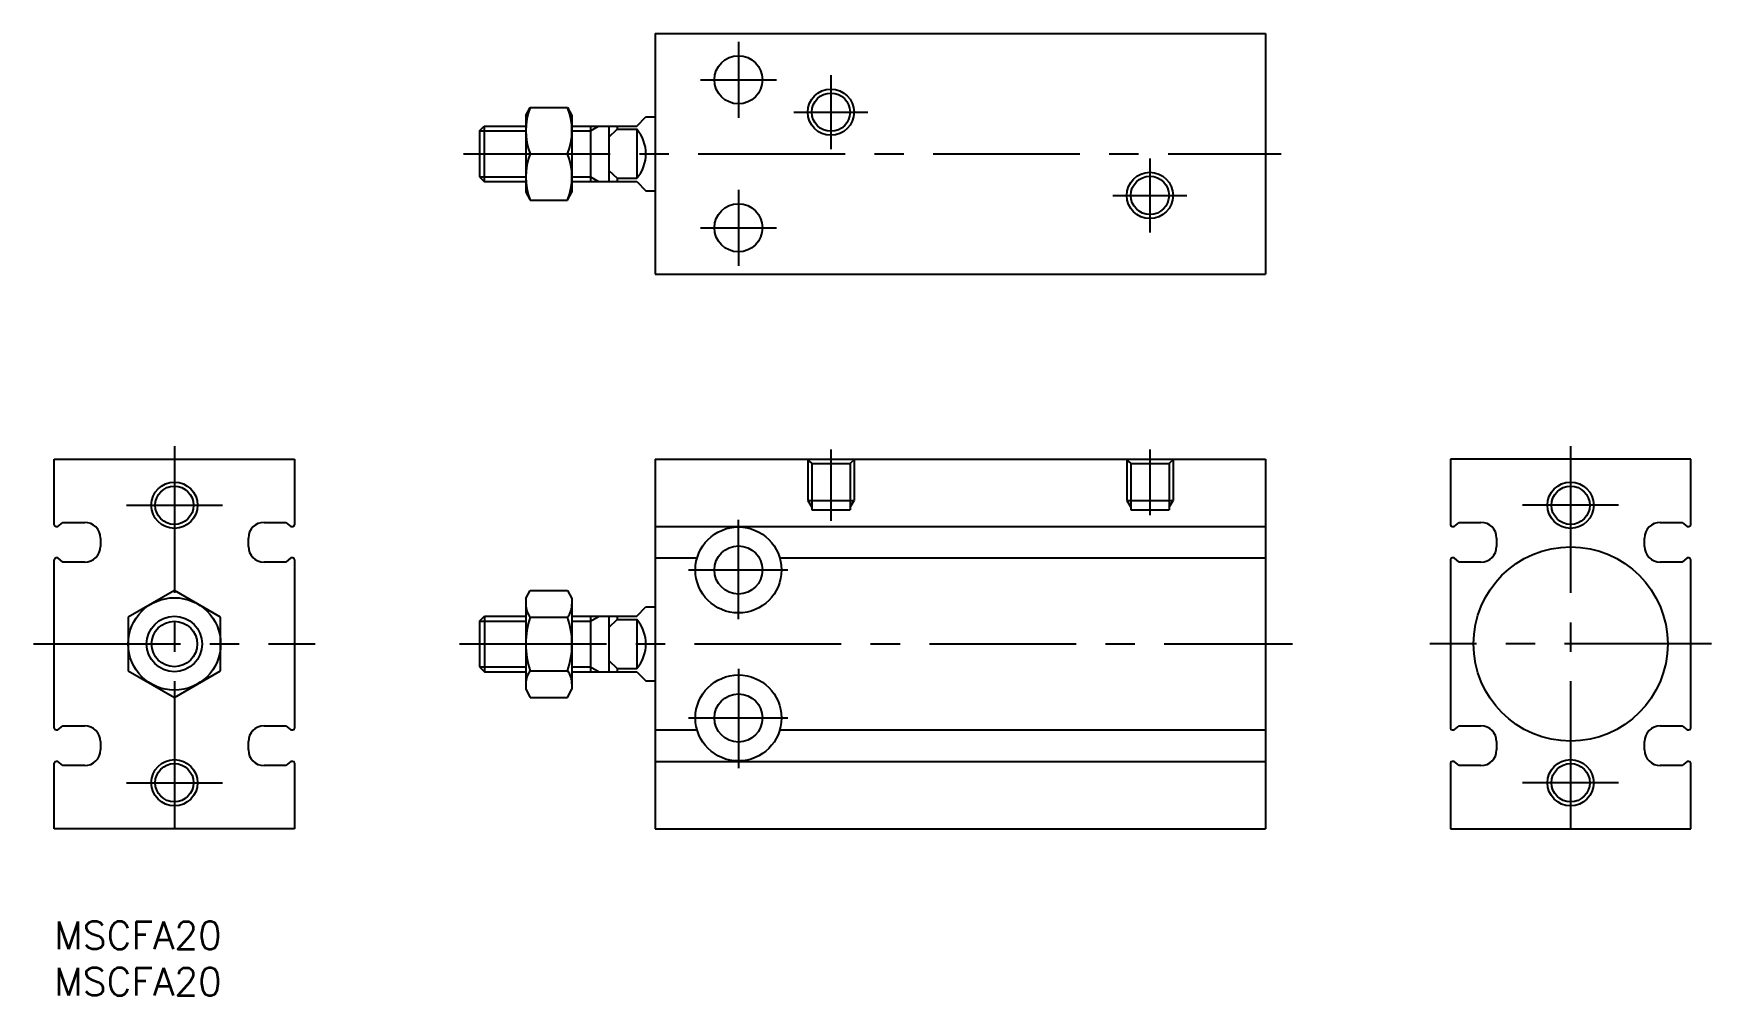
# Model space of a CAD drawing. Extents: x -2 to 179, y -8 to 96.
import ezdxf

# ---------------------------------------------------------------- set-up
doc = ezdxf.new("R2010")
doc.units = 0
doc.header["$LTSCALE"] = 0.5
doc.linetypes.add('CENTER', pattern=[50.8, 31.75, -6.35, 6.35, -6.35])
doc.linetypes.add('DASHED', pattern=[19.05, 12.7, -6.35])
for name, color, linetype in [('MSM_CENTER', 1, 'CENTER'), ('MSM_CONTINUOUS', 7, 'CONTINUOUS'), ('MSM_DASHED', 4, 'DASHED'), ('MSM_NARROW', 5, 'CONTINUOUS'), ('MSM_PART_NUMBER', 7, 'CONTINUOUS')]:
    doc.layers.add(name, color=color, linetype=linetype)
doc.styles.get("Standard").update_dxf_attribs({"font": 'txt.shx', "height": 3, "bigfont": 'bigfont.shx'})

# ---------------------------------------------------------------- blocks, each defined once
blk = doc.blocks.new('*U9')
at = {"layer": 'MSM_PART_NUMBER'}
blk.add_text('MSCFA20', height=3, dxfattribs=at).set_placement((0, -3))
blk = doc.blocks.new('*U10')
at = {"layer": 'MSM_PART_NUMBER'}
blk.add_text('MSCFA20', height=3, dxfattribs=at).set_placement((0, -8))

msp = doc.modelspace()

# ---------------------------------------------------------------- linework, layer by layer
at = {"layer": 'MSM_CENTER'}
for p, q in [((74, 95.1), (74, 86.9)), ((69.9, 91), (78.1, 91)), ((84, 91.5), (84, 83.5)), ((80, 87.5), (88, 87.5)), ((44.26, 83), (132.71, 83)), ((118.5, 82.5), (118.5, 74.5)), ((74, 79.1), (74, 70.9)), ((114.5, 78.5), (122.5, 78.5)), ((69.9, 75), (78.1, 75)), ((13, 51.39), (13, 8.28)), ((84, 51.01), (84, 43.3)), ((118.5, 51.01), (118.5, 43.92)), ((164, 51.39), (164, 8.28)), ((7.82, 45), (18.19, 45)), ((169.18, 45), (158.81, 45)), ((74, 32.67), (74, 43.43)), ((68.59, 38), (79.35, 38)), ((-2.23, 30), (28.21, 30)), ((43.85, 30), (133.92, 30)), ((179.23, 30), (148.79, 30)), ((74, 27.33), (74, 16.57)), ((68.59, 22), (79.35, 22)), ((7.82, 15), (18.19, 15)), ((169.18, 15), (158.81, 15))]:
    msp.add_line(p, q, dxfattribs=at)
at = {"layer": 'MSM_CONTINUOUS'}
for p, q in [((65, 96), (65, 70)), ((65, 96), (131, 96)), ((131, 96), (131, 70)), ((51, 87.15), (51.49, 88)), ((51, 87.15), (51, 78.85)), ((51.49, 88), (55.51, 88)), ((55.51, 88), (56, 87.15)), ((56, 87.15), (56, 78.85)), ((46, 85.5), (46.5, 86)), ((46, 85.5), (46, 80.5)), ((46.5, 86), (51, 86)), ((46.5, 86), (46.5, 80)), ((56, 86), (63, 86)), ((58, 86), (58, 80)), ((60, 86), (60, 80)), ((60, 84.8), (60.87, 85.65)), ((60.87, 86), (60.87, 85.65)), ((60.87, 85.65), (63, 85.65)), ((63, 86), (64, 87)), ((63, 85.65), (63, 80.35)), ((64, 87), (65, 87)), ((51.49, 83), (55.51, 83)), ((46, 80.5), (46.5, 80)), ((46.5, 80), (51, 80)), ((56, 80), (63, 80)), ((60, 81.2), (60.87, 80.35)), ((60.87, 80.35), (63, 80.35)), ((60.87, 80.35), (60.87, 80)), ((63, 80), (64, 79)), ((51, 78.85), (51.49, 78)), ((55.51, 78), (56, 78.85)), ((64, 79), (65, 79)), ((51.49, 78), (55.51, 78)), ((65, 70), (131, 70)), ((0, 50), (26, 50)), ((0, 42.9), (0, 50)), ((26, 50), (26, 42.9)), ((65, 50), (131, 50)), ((65, 50), (65, 10)), ((131, 50), (131, 10)), ((177, 50), (151, 50)), ((151, 50), (151, 42.9)), ((177, 42.9), (177, 50)), ((0.2, 42.7), (0.4, 42.7)), ((0.4, 42.7), (0.94, 43.15)), ((0.94, 43.15), (3.3, 43.15)), ((22.7, 43.15), (25.06, 43.15)), ((25.06, 43.15), (25.6, 42.7)), ((25.6, 42.7), (25.8, 42.7)), ((65, 42.7), (131, 42.7)), ((151.2, 42.7), (151.4, 42.7)), ((151.4, 42.7), (151.94, 43.15)), ((151.94, 43.15), (154.3, 43.15)), ((173.7, 43.15), (176.06, 43.15)), ((176.06, 43.15), (176.6, 42.7)), ((176.6, 42.7), (176.8, 42.7)), ((5, 41.45), (5, 40.55)), ((21, 40.55), (21, 41.45)), ((156, 41.45), (156, 40.55)), ((172, 40.55), (172, 41.45)), ((0, 20.9), (0, 39.1)), ((0.4, 39.3), (0.2, 39.3)), ((0.94, 38.85), (0.4, 39.3)), ((3.3, 38.85), (0.94, 38.85)), ((25.06, 38.85), (22.7, 38.85)), ((25.6, 39.3), (25.06, 38.85)), ((25.8, 39.3), (25.6, 39.3)), ((26, 39.1), (26, 20.9)), ((65, 39.3), (69.54, 39.3)), ((78.46, 39.3), (131, 39.3)), ((151, 39.1), (151, 20.9)), ((151.4, 39.3), (151.2, 39.3)), ((151.94, 38.85), (151.4, 39.3)), ((154.3, 38.85), (151.94, 38.85)), ((176.06, 38.85), (173.7, 38.85)), ((176.6, 39.3), (176.06, 38.85)), ((176.8, 39.3), (176.6, 39.3)), ((177, 20.9), (177, 39.1)), ((13, 35.77), (8, 32.89)), ((18, 32.89), (13, 35.77)), ((51, 34.9), (51.49, 35.77)), ((51, 34.9), (51, 25.1)), ((51.49, 35.77), (55.51, 35.77)), ((55.51, 35.77), (56, 34.9)), ((56, 34.9), (56, 25.1)), ((8, 32.89), (8, 27.11)), ((18, 27.11), (18, 32.89)), ((46, 32.46), (46.54, 33)), ((46.54, 33), (51, 33)), ((46.54, 33), (46.54, 27)), ((51.49, 32.89), (55.51, 32.89)), ((56, 33), (63, 33)), ((58, 33), (58, 27)), ((60, 33), (60, 27)), ((60.87, 33), (60.87, 32.65)), ((63, 33), (64, 34)), ((64, 34), (65, 34)), ((46, 32.46), (46, 27.54)), ((60, 31.8), (60.87, 32.65)), ((60.87, 32.65), (63, 32.65)), ((63, 32.65), (63, 27.35)), ((46, 27.54), (46.54, 27)), ((60, 28.2), (60.87, 27.35)), ((60.87, 27.35), (63, 27.35)), ((60.87, 27.35), (60.87, 27)), ((8, 27.11), (13, 24.23)), ((13, 24.23), (18, 27.11)), ((46.54, 27), (51, 27)), ((51.49, 27.11), (55.51, 27.11)), ((56, 27), (63, 27)), ((63, 27), (64, 26)), ((64, 26), (65, 26)), ((51, 25.1), (51.49, 24.23)), ((51.49, 24.23), (55.51, 24.23)), ((55.51, 24.23), (56, 25.1)), ((0.2, 20.7), (0.4, 20.7)), ((0.4, 20.7), (0.94, 21.15)), ((0.94, 21.15), (3.3, 21.15)), ((22.7, 21.15), (25.06, 21.15)), ((25.06, 21.15), (25.6, 20.7)), ((25.6, 20.7), (25.8, 20.7)), ((65, 20.7), (69.54, 20.7)), ((78.46, 20.7), (131, 20.7)), ((151.2, 20.7), (151.4, 20.7)), ((151.4, 20.7), (151.94, 21.15)), ((151.94, 21.15), (154.3, 21.15)), ((173.7, 21.15), (176.06, 21.15)), ((176.06, 21.15), (176.6, 20.7)), ((176.6, 20.7), (176.8, 20.7)), ((5, 19.45), (5, 18.55)), ((21, 18.55), (21, 19.45)), ((156, 19.45), (156, 18.55)), ((172, 18.55), (172, 19.45)), ((0, 10), (0, 17.1)), ((0.4, 17.3), (0.2, 17.3)), ((0.94, 16.85), (0.4, 17.3)), ((3.3, 16.85), (0.94, 16.85)), ((25.06, 16.85), (22.7, 16.85)), ((25.6, 17.3), (25.06, 16.85)), ((25.8, 17.3), (25.6, 17.3)), ((26, 17.1), (26, 10)), ((65, 17.3), (131, 17.3)), ((151, 17.1), (151, 10)), ((151.4, 17.3), (151.2, 17.3)), ((151.94, 16.85), (151.4, 17.3)), ((154.3, 16.85), (151.94, 16.85)), ((176.06, 16.85), (173.7, 16.85)), ((176.6, 17.3), (176.06, 16.85)), ((176.8, 17.3), (176.6, 17.3)), ((177, 10), (177, 17.1)), ((26, 10), (0, 10)), ((65, 10), (131, 10)), ((151, 10), (177, 10))]:
    msp.add_line(p, q, dxfattribs=at)
for centre, radius in [((74, 91), 2.6), ((84, 87.5), 2.5), ((84, 87.5), 2.07), ((118.5, 78.5), 2.5), ((118.5, 78.5), 2.07), ((74, 75), 2.6), ((13, 45), 2.5), ((13, 45), 2.07), ((164, 45), 2.07), ((74, 38), 4.65), ((74, 38), 2.6), ((164, 30), 10.5), ((13, 30), 5), ((13, 30), 2.46), ((74, 22), 4.65), ((74, 22), 2.6), ((13, 15), 2.5), ((13, 15), 2.07), ((164, 15), 2.07)]:
    msp.add_circle(centre, radius, dxfattribs=at)
for centre, radius, start, end in [((57.61, 85.5), 6.61, 157.7882, 202.2118), ((49.39, 85.5), 6.61, 337.7882, 22.2118), ((60, 83), 4, 318.5904, 41.4096), ((57.61, 80.5), 6.61, 157.7882, 202.2118), ((49.39, 80.5), 6.61, 337.7882, 22.2118), ((0.2, 42.9), 0.2, 180, 270), ((3.3, 41.45), 1.7, 0, 90), ((22.7, 41.45), 1.7, 90, 180), ((25.8, 42.9), 0.2, 270, 0), ((151.2, 42.9), 0.2, 180, 270), ((154.3, 41.45), 1.7, 0, 90), ((173.7, 41.45), 1.7, 90, 180), ((176.8, 42.9), 0.2, 270, 0), ((3.3, 40.55), 1.7, 270, 360), ((22.7, 40.55), 1.7, 180, 270), ((154.3, 40.55), 1.7, 270, 360), ((173.7, 40.55), 1.7, 180, 270), ((0.2, 39.1), 0.2, 90, 180), ((25.8, 39.1), 0.2, 0, 90), ((151.2, 39.1), 0.2, 90, 180), ((176.8, 39.1), 0.2, 0, 90), ((53.32, 34.31), 2.32, 180.0078, 217.9795), ((59.74, 30), 8.74, 160.7039, 199.2961), ((53.68, 34.31), 2.32, 322.0205, 359.9922), ((47.26, 30), 8.74, 340.7039, 19.2961), ((60, 30), 4, 318.5904, 41.4096), ((53.32, 25.69), 2.32, 142.0205, 179.9922), ((53.68, 25.69), 2.32, 0.0078, 37.9795), ((0.2, 20.9), 0.2, 180, 270), ((3.3, 19.45), 1.7, 0, 90), ((22.7, 19.45), 1.7, 90, 180), ((25.8, 20.9), 0.2, 270, 0), ((151.2, 20.9), 0.2, 180, 270), ((154.3, 19.45), 1.7, 0, 90), ((173.7, 19.45), 1.7, 90, 180), ((176.8, 20.9), 0.2, 270, 0), ((3.3, 18.55), 1.7, 270, 0), ((22.7, 18.55), 1.7, 180, 270), ((154.3, 18.55), 1.7, 270, 0), ((173.7, 18.55), 1.7, 180, 270), ((0.2, 17.1), 0.2, 90, 180), ((25.8, 17.1), 0.2, 0, 90), ((151.2, 17.1), 0.2, 90, 180), ((176.8, 17.1), 0.2, 0, 90)]:
    msp.add_arc(centre, radius, start, end, dxfattribs=at)
at = {"layer": 'MSM_DASHED'}
for p, q in [((81.4, 50), (81.93, 49.5)), ((81.5, 49.9), (81.5, 45.5)), ((81.93, 49.5), (86.07, 49.5)), ((81.93, 49.5), (81.93, 44.5)), ((86.6, 50), (86.07, 49.5)), ((86.07, 49.5), (86.07, 44.5)), ((86.5, 49.9), (86.5, 45.5)), ((115.9, 50), (116.43, 49.5)), ((116, 49.9), (116, 45.5)), ((116.43, 49.5), (120.57, 49.5)), ((116.43, 49.5), (116.43, 44.5)), ((121.1, 50), (120.57, 49.5)), ((120.57, 49.5), (120.57, 44.5)), ((121, 49.9), (121, 45.5)), ((81.5, 45.5), (86.5, 45.5)), ((81.5, 45.5), (81.93, 44.81)), ((86.07, 44.81), (86.5, 45.5)), ((116, 45.5), (116.43, 44.81)), ((116, 45.5), (121, 45.5)), ((120.57, 44.81), (121, 45.5)), ((81.93, 44.5), (86.07, 44.5)), ((116.43, 44.5), (120.57, 44.5))]:
    msp.add_line(p, q, dxfattribs=at)
at = {"layer": 'MSM_NARROW'}
for p, q in [((46, 85.5), (51, 85.5)), ((56, 85.5), (58, 85.5)), ((58, 85.5), (58.87, 86)), ((46, 80.5), (51, 80.5)), ((56, 80.5), (58, 80.5)), ((58, 80.5), (58.87, 80)), ((58, 32.46), (58.94, 33)), ((46, 32.46), (51, 32.46)), ((56, 32.46), (58, 32.46)), ((46, 27.54), (51, 27.54)), ((56, 27.54), (58, 27.54)), ((58, 27.54), (58.94, 27))]:
    msp.add_line(p, q, dxfattribs=at)
for centre, radius in [((164, 45), 2.5), ((13, 30), 3), ((164, 15), 2.5)]:
    msp.add_circle(centre, radius, dxfattribs=at)

# ---------------------------------------------------------------- block references
at = {"layer": 'MSM_CONTINUOUS'}
for name in ['*U9', '*U10']:
    msp.add_blockref(name, (0, 0), dxfattribs=at)

doc.saveas('drawing.dxf')
